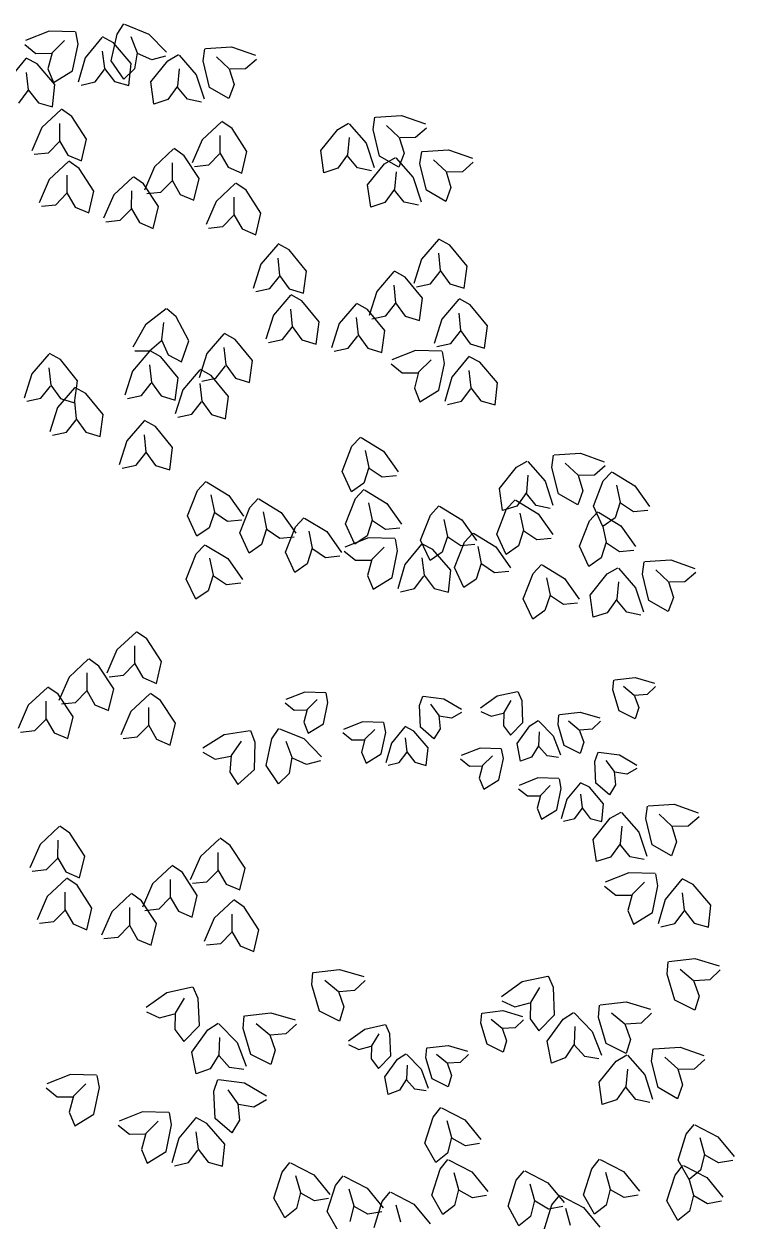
# Model space of a CAD drawing. Header units: metres. Extents: x 93.4 to 104.7, y 71.9 to 86.8.
# Drawn here: x 98.58 to 104.41, y 77.02 to 86.85 of the extents above; entities that cross this region are included whole.
import ezdxf

# ---------------------------------------------------------------- set-up
doc = ezdxf.new("R2010")
doc.units = ezdxf.units.M
doc.header["$LTSCALE"] = 0.5
doc.header["$MEASUREMENT"] = 0
doc.layers.get('0').update_dxf_attribs({"linetype": 'CONTINUOUS'})

msp = doc.modelspace()

# ---------------------------------------------------------------- linework, layer by layer
for p, q in [((99.3403, 86.7648), (99.3974, 86.8493)), ((99.4027, 86.848), (99.6017, 86.7665)), ((98.7818, 86.7912), (98.5877, 86.7144)), ((98.9967, 86.7844), (98.7818, 86.7912)), ((98.9089, 86.7132), (98.8073, 86.612)), ((99.0198, 86.683), (99.0021, 86.7834)), ((99.2156, 86.7386), (99.0792, 86.5723)), ((99.3101, 86.695), (99.2196, 86.7422)), ((99.2925, 86.5467), (99.3403, 86.7648)), ((99.4538, 86.7471), (99.5053, 86.6133)), ((99.6017, 86.7665), (99.7476, 86.6171)), ((98.5815, 86.6806), (98.6733, 86.6065)), ((98.8073, 86.612), (98.7724, 86.4812)), ((98.9744, 86.4644), (99.0198, 86.683)), ((99.2186, 86.6255), (99.2368, 86.4833)), ((99.4557, 86.5258), (99.3101, 86.695)), ((99.5053, 86.6133), (99.4838, 86.4797)), ((100.047, 86.545), (100.0611, 86.6461)), ((100.0665, 86.6472), (100.281, 86.6616)), ((100.281, 86.6616), (100.4777, 86.5917)), ((98.5901, 86.5647), (98.4537, 86.3985)), ((98.6846, 86.5212), (98.5942, 86.5684)), ((98.6733, 86.6065), (98.8011, 86.6082)), ((98.8302, 86.3519), (98.6846, 86.5212)), ((99.0792, 86.5723), (99.0218, 86.3716)), ((99.3957, 86.3952), (99.2925, 86.5467)), ((99.4368, 86.3434), (99.4557, 86.5258)), ((99.6254, 86.5536), (99.5094, 86.6072)), ((99.6169, 86.3726), (99.7565, 86.5469)), ((99.7394, 86.5838), (99.6254, 86.5536)), ((99.7565, 86.5469), (99.8452, 86.5972)), ((99.8494, 86.5937), (99.9915, 86.4324)), ((100.1001, 86.3282), (100.047, 86.545)), ((100.1567, 86.5791), (100.2618, 86.4816)), ((100.4851, 86.5581), (100.396, 86.4808)), ((98.5931, 86.4517), (98.6114, 86.3095)), ((98.7724, 86.4812), (98.8183, 86.3681)), ((98.8183, 86.3681), (98.9744, 86.4644)), ((99.1595, 86.3738), (99.2361, 86.4761)), ((99.2368, 86.4833), (99.3192, 86.376)), ((99.4838, 86.4797), (99.3957, 86.3952)), ((99.8504, 86.4806), (99.8371, 86.3379)), ((99.9915, 86.4324), (100.056, 86.2338)), ((100.2618, 86.4816), (100.3013, 86.3521)), ((100.396, 86.4808), (100.2682, 86.478)), ((98.8113, 86.1695), (98.8302, 86.3519)), ((99.0448, 86.3461), (99.1595, 86.3738)), ((99.3192, 86.376), (99.4368, 86.3434)), ((99.6422, 86.191), (99.6169, 86.3726)), ((99.8371, 86.3379), (99.7586, 86.2276)), ((99.9183, 86.2311), (99.8382, 86.3306)), ((100.2595, 86.2375), (100.1001, 86.3282)), ((100.3013, 86.3521), (100.2595, 86.2375)), ((98.534, 86.1999), (98.6106, 86.3022)), ((98.6114, 86.3095), (98.6937, 86.2021)), ((99.7586, 86.2276), (99.6422, 86.191)), ((100.0339, 86.2075), (99.9183, 86.2311)), ((98.6937, 86.2021), (98.8113, 86.1695)), ((98.8805, 86.1456), (98.7234, 85.9987)), ((98.9685, 86.09), (98.885, 86.1487)), ((98.8686, 86.0331), (98.868, 85.8898)), ((99.0905, 85.903), (98.9685, 86.09)), ((100.1974, 86.0456), (100.0403, 85.8988)), ((100.2854, 85.99), (100.2019, 86.0487)), ((101.1531, 85.9834), (101.2418, 86.0337)), ((101.246, 86.0302), (101.3881, 85.8689)), ((101.4436, 85.9815), (101.4578, 86.0826)), ((101.4631, 86.0837), (101.6776, 86.0981)), ((101.6776, 86.0981), (101.8744, 86.0282)), ((98.7234, 85.9987), (98.64, 85.8073)), ((100.1855, 85.9332), (100.1848, 85.7898)), ((100.4074, 85.803), (100.2854, 85.99)), ((101.0135, 85.8091), (101.1531, 85.9834)), ((101.4967, 85.7647), (101.4436, 85.9815)), ((101.5534, 86.0156), (101.6584, 85.9181)), ((101.8817, 85.9946), (101.7926, 85.9173)), ((98.7768, 85.7913), (98.8662, 85.8826)), ((98.868, 85.8898), (98.9355, 85.7724)), ((99.0478, 85.7247), (99.0905, 85.903)), ((99.893, 85.7668), (99.8095, 85.8255)), ((100.0403, 85.8988), (99.9569, 85.7074)), ((101.247, 85.9171), (101.2338, 85.7744)), ((101.3881, 85.8689), (101.4526, 85.6703)), ((101.6584, 85.9181), (101.698, 85.7886)), ((101.7926, 85.9173), (101.6648, 85.9145)), ((98.6595, 85.7791), (98.7768, 85.7913)), ((98.9355, 85.7724), (99.0478, 85.7247)), ((99.805, 85.8224), (99.6479, 85.6755)), ((100.015, 85.5798), (99.893, 85.7668)), ((100.0937, 85.6914), (100.1831, 85.7827)), ((100.1848, 85.7898), (100.2523, 85.6725)), ((100.3647, 85.6247), (100.4074, 85.803)), ((101.0388, 85.6275), (101.0135, 85.8091)), ((101.2338, 85.7744), (101.1552, 85.6641)), ((101.3149, 85.6676), (101.2348, 85.7671)), ((101.6561, 85.674), (101.4967, 85.7647)), ((101.5384, 85.7016), (101.6271, 85.752)), ((101.6312, 85.7485), (101.7734, 85.5871)), ((101.698, 85.7886), (101.6561, 85.674)), ((101.8289, 85.6998), (101.843, 85.8008)), ((101.8484, 85.802), (102.0629, 85.8163)), ((101.9386, 85.7339), (102.0437, 85.6364)), ((102.0629, 85.8163), (102.2596, 85.7464)), ((98.9403, 85.7187), (98.7832, 85.5719)), ((99.0283, 85.6631), (98.9448, 85.7218)), ((99.1503, 85.4761), (99.0283, 85.6631)), ((99.6479, 85.6755), (99.5645, 85.4841)), ((99.7931, 85.7099), (99.7925, 85.5666)), ((99.9764, 85.6791), (100.0937, 85.6914)), ((100.2523, 85.6725), (100.3647, 85.6247)), ((101.1552, 85.6641), (101.0388, 85.6275)), ((101.4305, 85.644), (101.3149, 85.6676)), ((101.3988, 85.5273), (101.5384, 85.7016)), ((101.6323, 85.6354), (101.619, 85.4926)), ((101.8819, 85.4829), (101.8289, 85.6998)), ((102.0437, 85.6364), (102.0832, 85.5069)), ((102.1778, 85.6356), (102.0501, 85.6327)), ((102.267, 85.7129), (102.1778, 85.6356)), ((98.7832, 85.5719), (98.6998, 85.3805)), ((98.9284, 85.6062), (98.9277, 85.4629)), ((99.4698, 85.5916), (99.3127, 85.4448)), ((99.5577, 85.536), (99.4743, 85.5947)), ((99.6798, 85.3491), (99.5577, 85.536)), ((99.7013, 85.4681), (99.7907, 85.5594)), ((99.7925, 85.5666), (99.86, 85.4492)), ((99.9723, 85.4015), (100.015, 85.5798)), ((100.3119, 85.5393), (100.1548, 85.3925)), ((100.3998, 85.4837), (100.3164, 85.5424)), ((101.7734, 85.5871), (101.8379, 85.3886)), ((98.8366, 85.3644), (98.926, 85.4557)), ((98.9277, 85.4629), (98.9952, 85.3456)), ((99.1075, 85.2978), (99.1503, 85.4761)), ((99.3127, 85.4448), (99.2293, 85.2534)), ((99.4578, 85.4792), (99.4572, 85.3358)), ((99.584, 85.4559), (99.7013, 85.4681)), ((99.86, 85.4492), (99.9723, 85.4015)), ((100.5218, 85.2967), (100.3998, 85.4837)), ((101.4241, 85.3457), (101.3988, 85.5273)), ((101.619, 85.4926), (101.5405, 85.3824)), ((101.7002, 85.3858), (101.62, 85.4854)), ((102.0413, 85.3923), (101.8819, 85.4829)), ((102.0832, 85.5069), (102.0413, 85.3923)), ((98.7193, 85.3522), (98.8366, 85.3644)), ((98.9952, 85.3456), (99.1075, 85.2978)), ((99.4572, 85.3358), (99.5247, 85.2185)), ((99.637, 85.1707), (99.6798, 85.3491)), ((100.1548, 85.3925), (100.0714, 85.2011)), ((100.2999, 85.4269), (100.2993, 85.2835)), ((101.5405, 85.3824), (101.4241, 85.3457)), ((101.8158, 85.3623), (101.7002, 85.3858)), ((99.2488, 85.2251), (99.3661, 85.2374)), ((99.3661, 85.2374), (99.4555, 85.3287)), ((100.2082, 85.1851), (100.2976, 85.2764)), ((100.2993, 85.2835), (100.3668, 85.1662)), ((100.4791, 85.1184), (100.5218, 85.2967)), ((99.5247, 85.2185), (99.637, 85.1707)), ((100.0908, 85.1728), (100.2082, 85.1851)), ((100.3668, 85.1662), (100.4791, 85.1184)), ((100.6608, 85.0394), (100.5202, 84.8768)), ((100.7542, 84.9934), (100.665, 85.043)), ((101.9809, 85.0795), (101.8402, 84.9168)), ((102.0742, 85.0335), (101.9851, 85.083)), ((100.8953, 84.8204), (100.7542, 84.9934)), ((101.9809, 84.9664), (101.9955, 84.8237)), ((102.2154, 84.8605), (102.0742, 85.0335)), ((100.5202, 84.8768), (100.4575, 84.6777)), ((100.6609, 84.9264), (100.6754, 84.7837)), ((101.8402, 84.9168), (101.7776, 84.7177)), ((102.1918, 84.6786), (102.2154, 84.8605)), ((100.5952, 84.6762), (100.6745, 84.7765)), ((100.6754, 84.7837), (100.7549, 84.6742)), ((100.8717, 84.6386), (100.8953, 84.8204)), ((101.6144, 84.8159), (101.4737, 84.6533)), ((101.7077, 84.7699), (101.6185, 84.8195)), ((101.8488, 84.5969), (101.7077, 84.7699)), ((101.9153, 84.7162), (101.9945, 84.8165)), ((101.9955, 84.8237), (102.075, 84.7142)), ((100.4799, 84.6516), (100.5952, 84.6762)), ((100.7549, 84.6742), (100.8717, 84.6386)), ((101.4737, 84.6533), (101.411, 84.4541)), ((101.6144, 84.7028), (101.6289, 84.5602)), ((101.7999, 84.6916), (101.9153, 84.7162)), ((102.075, 84.7142), (102.1918, 84.6786)), ((100.7655, 84.6213), (100.6248, 84.4586)), ((100.8588, 84.5753), (100.7696, 84.6248)), ((101, 84.4023), (100.8588, 84.5753)), ((101.3054, 84.551), (101.1648, 84.3884)), ((101.3987, 84.505), (101.3096, 84.5545)), ((101.5487, 84.4527), (101.628, 84.5529)), ((101.6289, 84.5602), (101.7085, 84.4507)), ((101.8252, 84.4151), (101.8488, 84.5969)), ((102.1483, 84.5881), (102.0076, 84.4255)), ((102.2416, 84.5421), (102.1524, 84.5917)), ((99.7437, 84.5085), (99.5729, 84.3779)), ((99.8257, 84.4445), (99.7484, 84.5111)), ((100.6248, 84.4586), (100.5621, 84.2595)), ((100.7655, 84.5082), (100.78, 84.3656)), ((101.5399, 84.332), (101.3987, 84.505)), ((101.4334, 84.4281), (101.5487, 84.4527)), ((101.7085, 84.4507), (101.8252, 84.4151)), ((102.1483, 84.475), (102.1629, 84.3324)), ((102.3828, 84.3691), (102.2416, 84.5421)), ((99.5729, 84.3779), (99.471, 84.1956)), ((99.7207, 84.3978), (99.7059, 84.2552)), ((99.9287, 84.2464), (99.8257, 84.4445)), ((100.6999, 84.258), (100.7791, 84.3583)), ((100.78, 84.3656), (100.8596, 84.2561)), ((100.9763, 84.2204), (101, 84.4023)), ((101.1648, 84.3884), (101.1021, 84.1892)), ((101.3054, 84.4379), (101.32, 84.2953)), ((102.0076, 84.4255), (101.945, 84.2263)), ((102.3591, 84.1873), (102.3828, 84.3691)), ((99.7059, 84.2552), (99.7615, 84.1318)), ((100.2187, 84.3047), (100.078, 84.1421)), ((100.312, 84.2587), (100.2228, 84.3083)), ((100.4531, 84.0857), (100.312, 84.2587)), ((100.5845, 84.2334), (100.6999, 84.258)), ((100.8596, 84.2561), (100.9763, 84.2204)), ((101.2398, 84.1878), (101.319, 84.288)), ((101.32, 84.2953), (101.3995, 84.1858)), ((101.5163, 84.1502), (101.5399, 84.332)), ((102.0827, 84.2249), (102.1619, 84.3251)), ((102.1629, 84.3324), (102.2424, 84.2229)), ((99.6077, 84.1617), (99.467, 83.9991)), ((99.4876, 84.1655), (99.6056, 84.1662)), ((99.6056, 84.1662), (99.7035, 84.2482)), ((99.701, 84.1157), (99.6118, 84.1653)), ((99.8686, 84.0732), (99.9287, 84.2464)), ((100.2187, 84.1916), (100.2332, 84.049)), ((101.1244, 84.1631), (101.2398, 84.1878)), ((101.3995, 84.1858), (101.5163, 84.1502)), ((101.7924, 84.1683), (101.5982, 84.0914)), ((102.0073, 84.1615), (101.7924, 84.1683)), ((101.9673, 84.2003), (102.0827, 84.2249)), ((102.0304, 84.06), (102.0127, 84.1605)), ((102.2424, 84.2229), (102.3591, 84.1873)), ((98.7811, 84.1385), (98.6404, 83.9759)), ((98.8744, 84.0925), (98.7852, 84.1421)), ((99.0155, 83.9195), (98.8744, 84.0925)), ((99.8421, 83.9427), (99.701, 84.1157)), ((99.7615, 84.1318), (99.8686, 84.0732)), ((100.078, 84.1421), (100.0153, 83.9429)), ((100.4295, 83.9039), (100.4531, 84.0857)), ((101.5921, 84.0577), (101.6839, 83.9836)), ((101.9195, 84.0902), (101.8179, 83.9891)), ((101.985, 83.8414), (102.0304, 84.06)), ((102.2262, 84.1157), (102.0898, 83.9494)), ((102.3206, 84.0721), (102.2302, 84.1193)), ((102.4663, 83.9029), (102.3206, 84.0721)), ((98.6404, 83.9759), (98.5777, 83.7767)), ((98.7811, 84.0254), (98.7956, 83.8828)), ((99.467, 83.9991), (99.4043, 83.7999)), ((99.6077, 84.0486), (99.6222, 83.906)), ((100.0212, 84.0085), (99.8806, 83.8458)), ((100.1146, 83.9625), (100.0254, 84.012)), ((100.2557, 83.7895), (100.1146, 83.9625)), ((100.153, 83.9415), (100.2323, 84.0417)), ((100.2332, 84.049), (100.3128, 83.9395)), ((101.6839, 83.9836), (101.8116, 83.9852)), ((101.8179, 83.9891), (101.783, 83.8583)), ((102.2291, 84.0026), (102.2474, 83.8604)), ((98.7154, 83.7753), (98.7947, 83.8755)), ((98.7956, 83.8828), (98.8752, 83.7733)), ((98.9907, 83.8612), (98.85, 83.6985)), ((98.9919, 83.7377), (99.0155, 83.9195)), ((99.084, 83.8152), (98.9948, 83.8647)), ((99.542, 83.7985), (99.6213, 83.8987)), ((99.6222, 83.906), (99.7018, 83.7965)), ((99.8185, 83.7609), (99.8421, 83.9427)), ((100.0212, 83.8954), (100.0358, 83.7528)), ((100.0377, 83.9169), (100.153, 83.9415)), ((100.3128, 83.9395), (100.4295, 83.9039)), ((101.783, 83.8583), (101.8289, 83.7452)), ((102.0898, 83.9494), (102.0323, 83.7487)), ((102.2474, 83.8604), (102.3297, 83.753)), ((102.4474, 83.7205), (102.4663, 83.9029)), ((98.6001, 83.7507), (98.7154, 83.7753)), ((98.8752, 83.7733), (98.9919, 83.7377)), ((99.2252, 83.6422), (99.084, 83.8152)), ((99.4267, 83.7739), (99.542, 83.7985)), ((99.7018, 83.7965), (99.8185, 83.7609)), ((99.8806, 83.8458), (99.8179, 83.6467)), ((100.2321, 83.6076), (100.2557, 83.7895)), ((101.8289, 83.7452), (101.985, 83.8414)), ((102.17, 83.7508), (102.2466, 83.8531)), ((98.85, 83.6985), (98.7873, 83.4994)), ((98.9907, 83.7481), (99.0052, 83.6055)), ((99.9556, 83.6452), (100.0349, 83.7455)), ((100.0358, 83.7528), (100.1153, 83.6432)), ((102.0553, 83.7232), (102.17, 83.7508)), ((102.3297, 83.753), (102.4474, 83.7205)), ((98.925, 83.4979), (99.0043, 83.5982)), ((99.0052, 83.6055), (99.0848, 83.496)), ((99.2015, 83.4603), (99.2252, 83.6422)), ((99.5623, 83.5895), (99.4216, 83.4268)), ((99.6556, 83.5435), (99.5664, 83.593)), ((99.8402, 83.6206), (99.9556, 83.6452)), ((100.1153, 83.6432), (100.2321, 83.6076)), ((98.8097, 83.4733), (98.925, 83.4979)), ((99.0848, 83.496), (99.2015, 83.4603)), ((99.5623, 83.4764), (99.5768, 83.3338)), ((99.7967, 83.3705), (99.6556, 83.5435)), ((99.4216, 83.4268), (99.3589, 83.2277)), ((99.7731, 83.1887), (99.7967, 83.3705)), ((101.1884, 83.1736), (101.2701, 83.3814)), ((101.2701, 83.3814), (101.34, 83.4557)), ((101.345, 83.4536), (101.5285, 83.3416)), ((99.4966, 83.2262), (99.5759, 83.3265)), ((99.5768, 83.3338), (99.6564, 83.2243)), ((101.3795, 83.3459), (101.4091, 83.2056)), ((101.5285, 83.3416), (101.649, 83.1711)), ((102.9125, 83.2074), (102.9266, 83.3084)), ((102.9319, 83.3096), (103.1465, 83.3239)), ((103.1465, 83.3239), (103.3432, 83.254)), ((99.3813, 83.2016), (99.4966, 83.2262)), ((99.6564, 83.2243), (99.7731, 83.1887)), ((101.2664, 83.0076), (101.1884, 83.1736)), ((101.4091, 83.2056), (101.3667, 83.0771)), ((101.5182, 83.1277), (101.4122, 83.199)), ((102.4824, 83.0349), (102.6219, 83.2092)), ((102.6219, 83.2092), (102.7107, 83.2596)), ((102.7148, 83.2561), (102.857, 83.0947)), ((102.9655, 82.9905), (102.9125, 83.2074)), ((103.0222, 83.2415), (103.1273, 83.144)), ((103.3506, 83.2205), (103.2614, 83.1432)), ((103.3351, 83.0965), (103.4049, 83.1709)), ((103.41, 83.1688), (103.5935, 83.0568)), ((100.0007, 83.0169), (100.0705, 83.0913)), ((100.0756, 83.0892), (100.2591, 82.9772)), ((101.3667, 83.0771), (101.2664, 83.0076)), ((101.6356, 83.1394), (101.5182, 83.1277)), ((102.7159, 83.143), (102.7026, 83.0002)), ((102.857, 83.0947), (102.9215, 82.8962)), ((103.1273, 83.144), (103.1668, 83.0145)), ((103.2614, 83.1432), (103.1337, 83.1403)), ((103.2534, 82.8887), (103.3351, 83.0965)), ((99.919, 82.8091), (100.0007, 83.0169)), ((100.1101, 82.9815), (100.1397, 82.8412)), ((100.2591, 82.9772), (100.3796, 82.8067)), ((101.298, 82.9512), (101.3678, 83.0256)), ((101.3728, 83.0235), (101.5564, 82.9115)), ((102.5077, 82.8533), (102.4824, 83.0349)), ((102.7026, 83.0002), (102.6241, 82.89)), ((102.7838, 82.8934), (102.7036, 82.993)), ((103.1249, 82.8999), (102.9655, 82.9905)), ((103.1668, 83.0145), (103.1249, 82.8999)), ((103.4444, 83.0611), (103.4741, 82.9208)), ((103.5935, 83.0568), (103.7139, 82.8863)), ((100.3485, 82.6699), (100.4302, 82.8777)), ((100.4302, 82.8777), (100.5, 82.9521)), ((100.505, 82.95), (100.6886, 82.838)), ((101.2163, 82.7434), (101.298, 82.9512)), ((101.4073, 82.9158), (101.4369, 82.7755)), ((101.5564, 82.9115), (101.6768, 82.7409)), ((101.9153, 82.8165), (101.9851, 82.8908)), ((101.9901, 82.8887), (102.1737, 82.7767)), ((102.6241, 82.89), (102.5077, 82.8533)), ((102.5408, 82.8666), (102.6106, 82.9409)), ((102.6156, 82.9388), (102.7992, 82.8268)), ((102.8994, 82.8699), (102.7838, 82.8934)), ((103.3314, 82.7228), (103.2534, 82.8887)), ((103.4741, 82.9208), (103.4317, 82.7923)), ((103.5832, 82.8429), (103.4772, 82.9142)), ((99.997, 82.6432), (99.919, 82.8091)), ((100.1397, 82.8412), (100.0973, 82.7127)), ((100.2488, 82.7633), (100.1428, 82.8346)), ((100.3662, 82.775), (100.2488, 82.7633)), ((100.5395, 82.8423), (100.5691, 82.702)), ((100.6886, 82.838), (100.809, 82.6674)), ((100.8052, 82.7196), (100.875, 82.794)), ((100.88, 82.7919), (101.0636, 82.6799)), ((101.4369, 82.7755), (101.3946, 82.6469)), ((101.8336, 82.6087), (101.9153, 82.8165)), ((102.0246, 82.781), (102.0543, 82.6408)), ((102.1737, 82.7767), (102.2941, 82.6062)), ((102.4591, 82.6588), (102.5408, 82.8666)), ((102.6501, 82.8311), (102.6798, 82.6909)), ((102.7992, 82.8268), (102.9196, 82.6563)), ((103.2201, 82.7685), (103.2899, 82.8429)), ((103.2949, 82.8407), (103.4785, 82.7287)), ((103.4317, 82.7923), (103.3314, 82.7228)), ((103.7006, 82.8546), (103.5832, 82.8429)), ((100.0973, 82.7127), (99.997, 82.6432)), ((100.5691, 82.702), (100.5268, 82.5735)), ((100.6783, 82.6241), (100.5723, 82.6954)), ((100.7235, 82.5118), (100.8052, 82.7196)), ((100.9145, 82.6842), (100.9441, 82.5439)), ((101.0636, 82.6799), (101.184, 82.5093)), ((101.2943, 82.5774), (101.2163, 82.7434)), ((101.5461, 82.6975), (101.4401, 82.7689)), ((101.6635, 82.7093), (101.5461, 82.6975)), ((102.6798, 82.6909), (102.6374, 82.5623)), ((102.7889, 82.6129), (102.6829, 82.6842)), ((103.1384, 82.5607), (103.2201, 82.7685)), ((103.3294, 82.733), (103.359, 82.5928)), ((103.4785, 82.7287), (103.5989, 82.5582)), ((100.4265, 82.504), (100.3485, 82.6699)), ((100.7957, 82.6358), (100.6783, 82.6241)), ((101.4071, 82.6295), (101.2129, 82.5527)), ((101.3946, 82.6469), (101.2943, 82.5774)), ((101.622, 82.6227), (101.4071, 82.6295)), ((101.6451, 82.5213), (101.6274, 82.6217)), ((101.9116, 82.4427), (101.8336, 82.6087)), ((101.9354, 82.5333), (101.8449, 82.5805)), ((102.0543, 82.6408), (102.0119, 82.5122)), ((102.1634, 82.5628), (102.0574, 82.6341)), ((102.112, 82.3867), (102.1936, 82.5945)), ((102.1936, 82.5945), (102.2635, 82.6689)), ((102.2685, 82.6668), (102.4521, 82.5548)), ((102.5371, 82.4928), (102.4591, 82.6588)), ((102.9063, 82.6246), (102.7889, 82.6129)), ((103.359, 82.5928), (103.3166, 82.4642)), ((103.4682, 82.5148), (103.3621, 82.5861)), ((99.9094, 82.2902), (99.9911, 82.498)), ((99.9911, 82.498), (100.061, 82.5724)), ((100.066, 82.5702), (100.2495, 82.4582)), ((100.5268, 82.5735), (100.4265, 82.504)), ((100.8015, 82.3459), (100.7235, 82.5118)), ((100.9441, 82.5439), (100.9018, 82.4154)), ((101.0533, 82.466), (100.9473, 82.5373)), ((101.2068, 82.5189), (101.2986, 82.4448)), ((101.5342, 82.5515), (101.4326, 82.4503)), ((101.5997, 82.3026), (101.6451, 82.5213)), ((101.8409, 82.5769), (101.7045, 82.4106)), ((102.0119, 82.5122), (101.9116, 82.4427)), ((102.081, 82.3641), (101.9354, 82.5333)), ((102.2808, 82.5745), (102.1634, 82.5628)), ((102.303, 82.5591), (102.3326, 82.4188)), ((102.4521, 82.5548), (102.5725, 82.3842)), ((102.6374, 82.5623), (102.5371, 82.4928)), ((103.2163, 82.3947), (103.1384, 82.5607)), ((103.5855, 82.5265), (103.4682, 82.5148)), ((100.1005, 82.4625), (100.1301, 82.3223)), ((100.2495, 82.4582), (100.37, 82.2877)), ((100.9018, 82.4154), (100.8015, 82.3459)), ((101.1707, 82.4777), (101.0533, 82.466)), ((101.2986, 82.4448), (101.4264, 82.4464)), ((101.4326, 82.4503), (101.3977, 82.3195)), ((101.7045, 82.4106), (101.647, 82.2099)), ((101.8438, 82.4638), (101.8621, 82.3216)), ((102.1899, 82.2207), (102.112, 82.3867)), ((102.3326, 82.4188), (102.2902, 82.2903)), ((102.4418, 82.3408), (102.3357, 82.4122)), ((102.7585, 82.3354), (102.8284, 82.4098)), ((102.8334, 82.4077), (103.017, 82.2957)), ((103.3166, 82.4642), (103.2163, 82.3947)), ((103.3657, 82.3333), (103.4544, 82.3836)), ((103.6562, 82.3314), (103.6703, 82.4325)), ((103.6757, 82.4336), (103.8902, 82.448)), ((103.8902, 82.448), (104.0869, 82.378)), ((99.9874, 82.1242), (99.9094, 82.2902)), ((100.1301, 82.3223), (100.0877, 82.1937)), ((100.2392, 82.2443), (100.1332, 82.3156)), ((101.3977, 82.3195), (101.4436, 82.2064)), ((101.4436, 82.2064), (101.5997, 82.3026)), ((101.7848, 82.2121), (101.8613, 82.3143)), ((101.8621, 82.3216), (101.9445, 82.2142)), ((102.0621, 82.1817), (102.081, 82.3641)), ((102.2902, 82.2903), (102.1899, 82.2207)), ((102.5591, 82.3526), (102.4418, 82.3408)), ((102.6768, 82.1276), (102.7585, 82.3354)), ((102.8679, 82.3), (102.8975, 82.1597)), ((103.017, 82.2957), (103.1374, 82.1251)), ((103.2261, 82.159), (103.3657, 82.3333)), ((103.4585, 82.3801), (103.6007, 82.2188)), ((103.7092, 82.1146), (103.6562, 82.3314)), ((103.7659, 82.3655), (103.871, 82.268)), ((104.0943, 82.3445), (104.0051, 82.2672)), ((100.0877, 82.1937), (99.9874, 82.1242)), ((100.3566, 82.256), (100.2392, 82.2443)), ((101.6701, 82.1844), (101.7848, 82.2121)), ((101.9445, 82.2142), (102.0621, 82.1817)), ((103.4596, 82.267), (103.4463, 82.1243)), ((103.6007, 82.2188), (103.6652, 82.0202)), ((103.871, 82.268), (103.9105, 82.1385)), ((104.0051, 82.2672), (103.8774, 82.2644)), ((102.7548, 81.9617), (102.6768, 82.1276)), ((102.8975, 82.1597), (102.8551, 82.0312)), ((103.0066, 82.0818), (102.9006, 82.1531)), ((103.124, 82.0935), (103.0066, 82.0818)), ((103.2514, 81.9774), (103.2261, 82.159)), ((103.4463, 82.1243), (103.3678, 82.014)), ((103.5275, 82.0175), (103.4473, 82.117)), ((103.8686, 82.0239), (103.7092, 82.1146)), ((103.9105, 82.1385), (103.8686, 82.0239)), ((102.8551, 82.0312), (102.7548, 81.9617)), ((103.3678, 82.014), (103.2514, 81.9774)), ((103.6431, 81.9939), (103.5275, 82.0175)), ((99.4962, 81.8551), (99.3391, 81.7083)), ((99.5841, 81.7995), (99.5007, 81.8582)), ((99.7062, 81.6125), (99.5841, 81.7995)), ((99.3391, 81.7083), (99.2557, 81.5169)), ((99.4842, 81.7427), (99.4836, 81.5993)), ((99.1038, 81.6319), (98.9467, 81.485)), ((99.1917, 81.5762), (99.1083, 81.635)), ((99.4836, 81.5993), (99.5511, 81.482)), ((99.6634, 81.4342), (99.7062, 81.6125)), ((99.0918, 81.5194), (99.0912, 81.376)), ((99.3138, 81.3893), (99.1917, 81.5762)), ((99.2752, 81.4886), (99.3925, 81.5009)), ((99.3925, 81.5009), (99.4819, 81.5922)), ((98.7685, 81.4011), (98.6114, 81.2543)), ((98.8565, 81.3455), (98.773, 81.4042)), ((98.9467, 81.485), (98.8633, 81.2936)), ((99.5511, 81.482), (99.6634, 81.4342)), ((103.4142, 81.3799), (103.4214, 81.4612)), ((103.4256, 81.4623), (103.5964, 81.4826)), ((103.5005, 81.4116), (103.5885, 81.338)), ((103.5964, 81.4826), (103.7565, 81.4348)), ((103.7637, 81.4083), (103.6957, 81.3429)), ((98.9785, 81.1585), (98.8565, 81.3455)), ((99.0001, 81.2776), (99.0895, 81.3689)), ((99.0912, 81.376), (99.1587, 81.2587)), ((99.271, 81.211), (99.3138, 81.3893)), ((99.6106, 81.3488), (99.4535, 81.202)), ((99.6985, 81.2932), (99.6151, 81.3519)), ((100.8823, 81.363), (100.727, 81.3016)), ((101.0542, 81.3576), (100.8823, 81.363)), ((100.984, 81.3006), (100.9027, 81.2197)), ((101.0727, 81.2764), (101.0585, 81.3568)), ((101.8243, 81.2528), (101.851, 81.3299)), ((101.8554, 81.33), (102.026, 81.308)), ((102.026, 81.308), (102.1696, 81.2227)), ((102.4617, 81.3288), (102.3261, 81.2313)), ((102.6298, 81.3654), (102.4617, 81.3288)), ((102.6675, 81.2912), (102.6342, 81.3657)), ((103.4655, 81.2088), (103.4142, 81.3799)), ((103.5885, 81.338), (103.6254, 81.2362)), ((103.6957, 81.3429), (103.5937, 81.3354)), ((98.6114, 81.2543), (98.528, 81.0629)), ((98.7566, 81.2887), (98.756, 81.1453)), ((98.8828, 81.2653), (99.0001, 81.2776)), ((99.1587, 81.2587), (99.271, 81.211)), ((99.5987, 81.2364), (99.598, 81.093)), ((99.8206, 81.1062), (99.6985, 81.2932)), ((100.722, 81.2745), (100.7955, 81.2153)), ((100.7955, 81.2153), (100.8977, 81.2166)), ((100.9027, 81.2197), (100.8748, 81.115)), ((101.0364, 81.1015), (101.0727, 81.2764)), ((101.8324, 81.0743), (101.8243, 81.2528)), ((101.9157, 81.2625), (101.9831, 81.1697)), ((102.3279, 81.2039), (102.4135, 81.1643)), ((102.5756, 81.293), (102.5165, 81.1947)), ((102.6749, 81.1127), (102.6675, 81.2912)), ((103.5966, 81.1429), (103.4655, 81.2088)), ((103.6254, 81.2362), (103.5966, 81.1429)), ((98.6648, 81.0469), (98.7542, 81.1382)), ((98.756, 81.1453), (98.8235, 81.028)), ((98.9358, 80.9802), (98.9785, 81.1585)), ((99.4535, 81.202), (99.3701, 81.0106)), ((99.7778, 80.9279), (99.8206, 81.1062)), ((100.8748, 81.115), (100.9115, 81.0246)), ((101.3566, 81.1181), (101.2013, 81.0566)), ((101.5286, 81.1127), (101.3566, 81.1181)), ((101.547, 81.0315), (101.5328, 81.1119)), ((101.9831, 81.1697), (101.9941, 81.062)), ((102.0883, 81.1484), (101.9875, 81.1659)), ((102.1702, 81.1952), (102.0883, 81.1484)), ((102.4135, 81.1643), (102.5124, 81.1905)), ((102.5165, 81.1947), (102.5148, 81.0864)), ((102.5725, 81.0076), (102.6749, 81.1127)), ((102.7307, 81.0843), (102.7995, 81.1282)), ((102.803, 81.1256), (102.9232, 81.0025)), ((102.9629, 81.0948), (102.97, 81.1761)), ((102.9742, 81.1772), (103.1451, 81.1975)), ((103.0492, 81.1265), (103.1371, 81.0529)), ((103.1451, 81.1975), (103.3051, 81.1498)), ((103.3124, 81.1233), (103.2443, 81.0579)), ((98.5475, 81.0346), (98.6648, 81.0469)), ((98.8235, 81.028), (98.9358, 80.9802)), ((99.5069, 80.9946), (99.5963, 81.0859)), ((99.598, 81.093), (99.6655, 80.9757)), ((100.2209, 81.0126), (100.0437, 80.9022)), ((100.4336, 81.0445), (100.2209, 81.0126)), ((100.4745, 80.9488), (100.439, 81.0445)), ((100.6121, 80.9785), (100.6693, 81.063)), ((100.6746, 81.0617), (100.8735, 80.9801)), ((100.9115, 81.0246), (101.0364, 81.1015)), ((101.1964, 81.0296), (101.2698, 80.9704)), ((101.4583, 81.0557), (101.377, 80.9747)), ((101.5107, 80.8566), (101.547, 81.0315)), ((101.7036, 81.076), (101.5945, 80.943)), ((101.7792, 81.0412), (101.7069, 81.0789)), ((101.8957, 80.9058), (101.7792, 81.0412)), ((101.9435, 80.9785), (101.8324, 81.0743)), ((101.9941, 81.062), (101.9435, 80.9785)), ((102.5148, 81.0864), (102.5725, 81.0076)), ((102.6264, 80.9393), (102.7307, 81.0843)), ((102.8085, 81.0352), (102.8037, 80.9207)), ((103.0142, 80.9237), (102.9629, 81.0948)), ((103.1371, 81.0529), (103.174, 80.9511)), ((103.2443, 81.0579), (103.1424, 81.0503)), ((99.3896, 80.9823), (99.5069, 80.9946)), ((99.6655, 80.9757), (99.7778, 80.9279)), ((100.36, 80.9586), (100.2782, 80.8409)), ((100.469, 80.7256), (100.4745, 80.9488)), ((100.5643, 80.7604), (100.6121, 80.9785)), ((100.7257, 80.9608), (100.7771, 80.827)), ((100.8735, 80.9801), (101.0194, 80.8308)), ((101.2698, 80.9704), (101.372, 80.9717)), ((101.377, 80.9747), (101.3491, 80.8701)), ((101.5945, 80.943), (101.5486, 80.7824)), ((101.706, 80.9856), (101.7206, 80.8718)), ((102.654, 80.7953), (102.6264, 80.9393)), ((102.8037, 80.9207), (102.7455, 80.8294)), ((102.873, 80.8387), (102.8049, 80.9149)), ((102.9232, 81.0025), (102.9829, 80.8465)), ((103.1453, 80.8578), (103.0142, 80.9237)), ((103.174, 80.9511), (103.1453, 80.8578)), ((100.0437, 80.8679), (100.1473, 80.8115)), ((100.1473, 80.8115), (100.2727, 80.836)), ((100.2782, 80.8409), (100.2673, 80.706)), ((100.7771, 80.827), (100.7556, 80.6934)), ((100.8972, 80.7673), (100.7812, 80.8209)), ((101.3491, 80.8701), (101.3858, 80.7797)), ((101.3858, 80.7797), (101.5107, 80.8566)), ((101.6587, 80.7842), (101.72, 80.866)), ((101.7206, 80.8718), (101.7865, 80.7859)), ((101.8806, 80.7599), (101.8957, 80.9058)), ((102.1631, 80.814), (102.2366, 80.7548)), ((102.3234, 80.9025), (102.1681, 80.8411)), ((102.4953, 80.8971), (102.3234, 80.9025)), ((102.4251, 80.8401), (102.3438, 80.7592)), ((102.4775, 80.641), (102.5138, 80.8159)), ((102.5138, 80.8159), (102.4996, 80.8963)), ((102.7455, 80.8294), (102.654, 80.7953)), ((102.9663, 80.8246), (102.873, 80.8387)), ((103.2654, 80.7922), (103.2921, 80.8694)), ((103.2965, 80.8694), (103.4671, 80.8475)), ((103.4671, 80.8475), (103.6107, 80.7622)), ((100.3327, 80.603), (100.469, 80.7256)), ((100.6676, 80.6088), (100.5643, 80.7604)), ((101.0113, 80.7974), (100.8972, 80.7673)), ((101.567, 80.7621), (101.6587, 80.7842)), ((101.7865, 80.7859), (101.8806, 80.7599)), ((102.2366, 80.7548), (102.3388, 80.7561)), ((102.3438, 80.7592), (102.3159, 80.6545)), ((103.2735, 80.6138), (103.2654, 80.7922)), ((103.3568, 80.802), (103.4242, 80.7092)), ((103.6113, 80.7347), (103.5294, 80.6879)), ((100.2673, 80.706), (100.3327, 80.603)), ((100.7556, 80.6934), (100.6676, 80.6088)), ((102.3159, 80.6545), (102.3526, 80.5641)), ((102.3526, 80.5641), (102.4775, 80.641)), ((102.7977, 80.6576), (102.6424, 80.5961)), ((102.9697, 80.6522), (102.7977, 80.6576)), ((102.9881, 80.571), (102.9739, 80.6514)), ((103.1447, 80.6155), (103.0356, 80.4825)), ((103.2203, 80.5807), (103.148, 80.6184)), ((103.3846, 80.518), (103.2735, 80.6138)), ((103.4242, 80.7092), (103.4352, 80.6015)), ((103.5294, 80.6879), (103.4286, 80.7054)), ((102.6375, 80.5691), (102.7109, 80.5099)), ((102.8181, 80.5142), (102.7902, 80.4096)), ((102.8994, 80.5952), (102.8181, 80.5142)), ((102.9518, 80.3961), (102.9881, 80.571)), ((103.1471, 80.5251), (103.1617, 80.4113)), ((103.3368, 80.4453), (103.2203, 80.5807)), ((103.4352, 80.6015), (103.3846, 80.518)), ((102.7109, 80.5099), (102.8131, 80.5112)), ((103.0356, 80.4825), (102.9897, 80.3219)), ((103.3217, 80.2994), (103.3368, 80.4453)), ((103.683, 80.3249), (103.6972, 80.4259)), ((103.7025, 80.4271), (103.9171, 80.4414)), ((103.9171, 80.4414), (104.1138, 80.3715)), ((102.7902, 80.4096), (102.8269, 80.3192)), ((102.8269, 80.3192), (102.9518, 80.3961)), ((103.0081, 80.3016), (103.0998, 80.3237)), ((103.0998, 80.3237), (103.1611, 80.4055)), ((103.1617, 80.4113), (103.2276, 80.3254)), ((103.2276, 80.3254), (103.3217, 80.2994)), ((103.2529, 80.1524), (103.3925, 80.3267)), ((103.3925, 80.3267), (103.4812, 80.3771)), ((103.4854, 80.3736), (103.6275, 80.2122)), ((103.7361, 80.108), (103.683, 80.3249)), ((103.7928, 80.359), (103.8978, 80.2614)), ((104.1211, 80.338), (104.032, 80.2607)), ((98.8647, 80.2586), (98.7076, 80.1118)), ((98.9526, 80.203), (98.8692, 80.2617)), ((103.4864, 80.2605), (103.4732, 80.1177)), ((103.8978, 80.2614), (103.9374, 80.132)), ((104.032, 80.2607), (103.9042, 80.2578)), ((98.8528, 80.1462), (98.8521, 80.0028)), ((99.0747, 80.0161), (98.9526, 80.203)), ((100.1816, 80.1587), (100.0245, 80.0119)), ((100.2695, 80.1031), (100.1861, 80.1618)), ((103.2782, 79.9708), (103.2529, 80.1524)), ((103.6275, 80.2122), (103.692, 80.0137)), ((103.9374, 80.132), (103.8955, 80.0174)), ((98.7076, 80.1118), (98.6242, 79.9204)), ((100.1696, 80.0462), (100.169, 79.9029)), ((100.3916, 79.9161), (100.2695, 80.1031)), ((103.4732, 80.1177), (103.3946, 80.0075)), ((103.5543, 80.0109), (103.4742, 80.1105)), ((103.8955, 80.0174), (103.7361, 80.108)), ((98.761, 79.9044), (98.8504, 79.9957)), ((98.8521, 80.0028), (98.9196, 79.8855)), ((99.0319, 79.8377), (99.0747, 80.0161)), ((99.7892, 79.9354), (99.6321, 79.7886)), ((99.8771, 79.8798), (99.7937, 79.9385)), ((100.0245, 80.0119), (99.9411, 79.8205)), ((103.3946, 80.0075), (103.2782, 79.9708)), ((103.6699, 79.9874), (103.5543, 80.0109)), ((98.6437, 79.8921), (98.761, 79.9044)), ((98.9245, 79.8318), (98.7674, 79.6849)), ((98.9196, 79.8855), (99.0319, 79.8377)), ((99.0124, 79.7761), (98.929, 79.8348)), ((99.9992, 79.6929), (99.8771, 79.8798)), ((100.0779, 79.8044), (100.1673, 79.8958)), ((100.169, 79.9029), (100.2365, 79.7856)), ((100.3488, 79.7378), (100.3916, 79.9161)), ((103.5452, 79.879), (103.351, 79.8022)), ((103.7601, 79.8723), (103.5452, 79.879)), ((103.7832, 79.7708), (103.7655, 79.8713)), ((103.979, 79.8264), (103.8426, 79.6602)), ((104.0734, 79.7829), (103.983, 79.8301)), ((99.1345, 79.5892), (99.0124, 79.7761)), ((99.6321, 79.7886), (99.5487, 79.5972)), ((99.7773, 79.823), (99.7766, 79.6796)), ((99.9606, 79.7922), (100.0779, 79.8044)), ((100.2365, 79.7856), (100.3488, 79.7378)), ((103.3449, 79.7684), (103.4367, 79.6944)), ((103.6723, 79.801), (103.5707, 79.6998)), ((103.7378, 79.5522), (103.7832, 79.7708)), ((104.2191, 79.6136), (104.0734, 79.7829)), ((98.7674, 79.6849), (98.684, 79.4935)), ((98.9125, 79.7193), (98.9119, 79.5759)), ((99.454, 79.7047), (99.2969, 79.5579)), ((99.5419, 79.6491), (99.4585, 79.7078)), ((99.664, 79.4621), (99.5419, 79.6491)), ((99.6855, 79.5812), (99.7749, 79.6725)), ((99.7766, 79.6796), (99.8441, 79.5623)), ((99.9564, 79.5145), (99.9992, 79.6929)), ((100.296, 79.6524), (100.1389, 79.5056)), ((100.384, 79.5968), (100.3005, 79.6555)), ((103.4367, 79.6944), (103.5644, 79.696)), ((103.5707, 79.6998), (103.5358, 79.5691)), ((103.8426, 79.6602), (103.7851, 79.4595)), ((103.9819, 79.7134), (104.0002, 79.5712)), ((98.8208, 79.4775), (98.9102, 79.5688)), ((98.9119, 79.5759), (98.9794, 79.4586)), ((99.0917, 79.4109), (99.1345, 79.5892)), ((99.2969, 79.5579), (99.2135, 79.3665)), ((99.442, 79.5923), (99.4414, 79.4489)), ((99.5682, 79.5689), (99.6855, 79.5812)), ((99.8441, 79.5623), (99.9564, 79.5145)), ((100.2841, 79.54), (100.2834, 79.3966)), ((100.506, 79.4098), (100.384, 79.5968)), ((103.5358, 79.5691), (103.5817, 79.456)), ((103.5817, 79.456), (103.7378, 79.5522)), ((103.9228, 79.4616), (103.9994, 79.5639)), ((104.0002, 79.5712), (104.0825, 79.4638)), ((104.2002, 79.4312), (104.2191, 79.6136)), ((98.7035, 79.4652), (98.8208, 79.4775)), ((98.9794, 79.4586), (99.0917, 79.4109)), ((99.3503, 79.3505), (99.4397, 79.4418)), ((99.4414, 79.4489), (99.5089, 79.3316)), ((99.6212, 79.2838), (99.664, 79.4621)), ((100.1389, 79.5056), (100.0555, 79.3142)), ((103.8081, 79.434), (103.9228, 79.4616)), ((104.0825, 79.4638), (104.2002, 79.4312)), ((99.2329, 79.3382), (99.3503, 79.3505)), ((100.1923, 79.2982), (100.2817, 79.3895)), ((100.2834, 79.3966), (100.351, 79.2793)), ((100.4633, 79.2315), (100.506, 79.4098)), ((99.5089, 79.3316), (99.6212, 79.2838)), ((100.075, 79.2859), (100.1923, 79.2982)), ((100.351, 79.2793), (100.4633, 79.2315)), ((103.8584, 79.0462), (103.8674, 79.1478)), ((103.8726, 79.1492), (104.0862, 79.1746)), ((104.0862, 79.1746), (104.2862, 79.1149)), ((100.9405, 78.9573), (100.9494, 79.0589)), ((100.9547, 79.0604), (101.1682, 79.0857)), ((101.1682, 79.0857), (101.3683, 79.026)), ((103.9226, 78.8323), (103.8584, 79.0462)), ((103.9663, 79.0858), (104.0763, 78.9938)), ((104.2953, 79.0817), (104.2103, 79)), ((101.0046, 78.7434), (100.9405, 78.9573)), ((101.0483, 78.997), (101.1583, 78.905)), ((101.3773, 78.9929), (101.2923, 78.9111)), ((102.6678, 78.9823), (102.4983, 78.8605)), ((102.8779, 79.028), (102.6678, 78.9823)), ((102.925, 78.9353), (102.8834, 79.0284)), ((104.0763, 78.9938), (104.1224, 78.8666)), ((104.2103, 79), (104.0828, 78.9906)), ((99.7499, 78.8934), (99.5803, 78.7716)), ((99.96, 78.9392), (99.7499, 78.8934)), ((99.8922, 78.8487), (99.8183, 78.7258)), ((100.0071, 78.8464), (99.9654, 78.9395)), ((100.0163, 78.6233), (100.0071, 78.8464)), ((101.1583, 78.905), (101.2044, 78.7777)), ((101.2923, 78.9111), (101.1649, 78.9017)), ((102.8101, 78.9375), (102.7362, 78.8147)), ((102.9343, 78.7122), (102.925, 78.9353)), ((104.1224, 78.8666), (104.0864, 78.75)), ((101.2044, 78.7777), (101.1685, 78.6611)), ((102.34, 78.726), (102.5108, 78.7463)), ((102.5005, 78.8262), (102.6076, 78.7767)), ((102.5108, 78.7463), (102.6708, 78.6985)), ((102.6076, 78.7767), (102.7311, 78.8094)), ((102.7362, 78.8147), (102.7342, 78.6794)), ((103.2943, 78.6898), (103.3032, 78.7914)), ((103.3085, 78.7929), (103.522, 78.8182)), ((103.522, 78.8182), (103.7221, 78.7585)), ((104.0864, 78.75), (103.9226, 78.8323)), ((99.5825, 78.7373), (99.6896, 78.6879)), ((99.6896, 78.6879), (99.8132, 78.7206)), ((99.8183, 78.7258), (99.8163, 78.5905)), ((100.3763, 78.6009), (100.3852, 78.7026)), ((100.3905, 78.704), (100.604, 78.7294)), ((100.604, 78.7294), (100.8041, 78.6697)), ((101.1685, 78.6611), (101.0046, 78.7434)), ((102.3286, 78.6436), (102.3357, 78.7249)), ((102.4149, 78.6753), (102.5028, 78.6017)), ((102.6781, 78.672), (102.61, 78.6066)), ((102.7342, 78.6794), (102.8063, 78.5809)), ((102.8063, 78.5809), (102.9343, 78.7122)), ((102.8736, 78.4955), (103.004, 78.6767)), ((103.004, 78.6767), (103.09, 78.7315)), ((103.0944, 78.7283), (103.2447, 78.5744)), ((103.3584, 78.4759), (103.2943, 78.6898)), ((103.4021, 78.7295), (103.5121, 78.6375)), ((103.7311, 78.7254), (103.6461, 78.6436)), ((99.8163, 78.5905), (99.8883, 78.492)), ((99.8883, 78.492), (100.0163, 78.6233)), ((99.9557, 78.4066), (100.0861, 78.5878)), ((100.0861, 78.5878), (100.1721, 78.6427)), ((100.1764, 78.6394), (100.3267, 78.4856)), ((100.4405, 78.3871), (100.3763, 78.6009)), ((100.4842, 78.6406), (100.5941, 78.5486)), ((100.5941, 78.5486), (100.6402, 78.4214)), ((100.7281, 78.5548), (100.6007, 78.5453)), ((100.8132, 78.6365), (100.7281, 78.5548)), ((101.3761, 78.5924), (101.2404, 78.495)), ((101.5442, 78.6291), (101.3761, 78.5924)), ((101.4899, 78.5567), (101.4308, 78.4584)), ((101.5819, 78.5549), (101.5485, 78.6294)), ((101.5892, 78.3764), (101.5819, 78.5549)), ((102.3799, 78.4725), (102.3286, 78.6436)), ((102.5028, 78.6017), (102.5397, 78.4999)), ((102.61, 78.6066), (102.5081, 78.5991)), ((103.1012, 78.6154), (103.0954, 78.4721)), ((103.2447, 78.5744), (103.3193, 78.3795)), ((103.5121, 78.6375), (103.5582, 78.5102)), ((103.6461, 78.6436), (103.5186, 78.6342)), ((100.1833, 78.5265), (100.1774, 78.3833)), ((100.3267, 78.4856), (100.4013, 78.2906)), ((101.2422, 78.4676), (101.3279, 78.428)), ((101.3279, 78.428), (101.4267, 78.4542)), ((101.4308, 78.4584), (101.4292, 78.3501)), ((101.8886, 78.4409), (102.0594, 78.4612)), ((102.0594, 78.4612), (102.2195, 78.4135)), ((102.511, 78.4066), (102.3799, 78.4725)), ((102.5397, 78.4999), (102.511, 78.4066)), ((102.9082, 78.3154), (102.8736, 78.4955)), ((103.0954, 78.4721), (103.0226, 78.358)), ((103.1819, 78.3697), (103.0967, 78.4649)), ((103.5223, 78.3936), (103.3584, 78.4759)), ((103.5582, 78.5102), (103.5223, 78.3936)), ((99.9903, 78.2265), (99.9557, 78.4066)), ((100.1774, 78.3833), (100.1046, 78.2691)), ((100.2639, 78.2808), (100.1788, 78.3761)), ((100.6043, 78.3048), (100.4405, 78.3871)), ((100.6402, 78.4214), (100.6043, 78.3048)), ((101.4869, 78.2713), (101.5892, 78.3764)), ((101.6451, 78.348), (101.7139, 78.3919)), ((101.7173, 78.3892), (101.8376, 78.2662)), ((101.8772, 78.3585), (101.8844, 78.4398)), ((101.9286, 78.1874), (101.8772, 78.3585)), ((101.9635, 78.3902), (102.0515, 78.3166)), ((102.2267, 78.387), (102.1587, 78.3215)), ((103.0226, 78.358), (102.9082, 78.3154)), ((103.2986, 78.3521), (103.1819, 78.3697)), ((103.4406, 78.3328), (103.5294, 78.3832)), ((103.5335, 78.3796), (103.6757, 78.2183)), ((103.7312, 78.331), (103.7453, 78.432)), ((103.7507, 78.4332), (103.9652, 78.4475)), ((103.8409, 78.365), (103.946, 78.2675)), ((103.9652, 78.4475), (104.1619, 78.3776)), ((100.1046, 78.2691), (99.9903, 78.2265)), ((100.3806, 78.2632), (100.2639, 78.2808)), ((101.4292, 78.3501), (101.4869, 78.2713)), ((101.5407, 78.203), (101.6451, 78.348)), ((101.7228, 78.2989), (101.7181, 78.1843)), ((101.8376, 78.2662), (101.8973, 78.1102)), ((102.0515, 78.3166), (102.0884, 78.2148)), ((102.1587, 78.3215), (102.0567, 78.314)), ((103.3011, 78.1585), (103.4406, 78.3328)), ((103.5346, 78.2666), (103.5213, 78.1238)), ((103.7842, 78.1141), (103.7312, 78.331)), ((103.946, 78.2675), (103.9855, 78.1381)), ((104.0801, 78.2668), (103.9524, 78.2639)), ((104.1693, 78.344), (104.0801, 78.2668)), ((98.9576, 78.2229), (98.7635, 78.1461)), ((99.1725, 78.2161), (98.9576, 78.2229)), ((99.1956, 78.1147), (99.1779, 78.2151)), ((100.1351, 78.0851), (100.1686, 78.1814)), ((100.174, 78.1816), (100.3873, 78.1541)), ((101.5684, 78.0589), (101.5407, 78.203)), ((101.7181, 78.1843), (101.6599, 78.093)), ((101.7874, 78.1024), (101.7192, 78.1786)), ((102.0596, 78.1215), (101.9286, 78.1874)), ((102.0884, 78.2148), (102.0596, 78.1215)), ((103.3264, 77.9769), (103.3011, 78.1585)), ((103.6757, 78.2183), (103.7402, 78.0197)), ((98.7573, 78.1123), (98.8491, 78.0382)), ((99.0847, 78.1449), (98.9832, 78.0437)), ((99.1502, 77.8961), (99.1956, 78.1147)), ((100.1453, 77.862), (100.1351, 78.0851)), ((100.2494, 78.0973), (100.3337, 77.9813)), ((100.3873, 78.1541), (100.5668, 78.0475)), ((101.6599, 78.093), (101.5684, 78.0589)), ((101.8807, 78.0883), (101.7874, 78.1024)), ((103.5213, 78.1238), (103.4428, 78.0136)), ((103.6025, 78.017), (103.5223, 78.1166)), ((103.9436, 78.0234), (103.7842, 78.1141)), ((103.9855, 78.1381), (103.9436, 78.0234)), ((98.8491, 78.0382), (98.9769, 78.0398)), ((98.9832, 78.0437), (98.9482, 77.9129)), ((100.3337, 77.9813), (100.3474, 77.8466)), ((100.4651, 77.9546), (100.3392, 77.9765)), ((100.5675, 78.0132), (100.4651, 77.9546)), ((103.4428, 78.0136), (103.3264, 77.9769)), ((103.7181, 77.9935), (103.6025, 78.017)), ((98.9482, 77.9129), (98.9941, 77.7998)), ((98.9941, 77.7998), (99.1502, 77.8961)), ((99.5505, 77.9167), (99.3564, 77.8399)), ((99.7655, 77.91), (99.5505, 77.9167)), ((99.7885, 77.8085), (99.7708, 77.909)), ((99.9843, 77.8641), (99.848, 77.6979)), ((100.0788, 77.8206), (99.9884, 77.8678)), ((100.2841, 77.7423), (100.1453, 77.862)), ((101.8696, 77.6585), (101.9366, 77.8715)), ((101.9366, 77.8715), (102.001, 77.9506)), ((102.0062, 77.9488), (102.1972, 77.85)), ((99.3502, 77.8061), (99.4421, 77.7321)), ((99.6777, 77.8387), (99.5761, 77.7376)), ((99.7432, 77.5899), (99.7885, 77.8085)), ((100.2244, 77.6513), (100.0788, 77.8206)), ((100.3474, 77.8466), (100.2841, 77.7423)), ((102.0481, 77.8438), (102.0875, 77.706)), ((102.1972, 77.85), (102.3292, 77.6883)), ((104.0164, 77.7319), (104.0809, 77.811)), ((104.0861, 77.8093), (104.277, 77.7104)), ((99.4421, 77.7321), (99.5698, 77.7337)), ((99.5761, 77.7376), (99.5412, 77.6068)), ((99.848, 77.6979), (99.7905, 77.4972)), ((99.9873, 77.7511), (100.0056, 77.6089)), ((102.0875, 77.706), (102.0542, 77.5748)), ((102.2018, 77.6358), (102.0911, 77.6996)), ((103.9495, 77.5189), (104.0164, 77.7319)), ((104.128, 77.7042), (104.1674, 77.5664)), ((104.277, 77.7104), (104.4091, 77.5487)), ((99.5412, 77.6068), (99.5871, 77.4937)), ((99.5871, 77.4937), (99.7432, 77.5899)), ((99.9282, 77.4993), (100.0048, 77.6016)), ((100.0056, 77.6089), (100.0879, 77.5015)), ((100.2056, 77.469), (100.2244, 77.6513)), ((101.959, 77.4984), (101.8696, 77.6585)), ((102.0542, 77.5748), (101.959, 77.4984)), ((102.3181, 77.6558), (102.2018, 77.6358)), ((104.1674, 77.5664), (104.1341, 77.4352)), ((99.8135, 77.4717), (99.9282, 77.4993)), ((100.0879, 77.5015), (100.2056, 77.469)), ((100.6958, 77.4192), (100.7602, 77.4982)), ((100.7654, 77.4965), (100.9564, 77.3976)), ((101.9945, 77.4444), (102.0589, 77.5235)), ((102.0641, 77.5217), (102.255, 77.4228)), ((103.2402, 77.4469), (103.3046, 77.526)), ((103.3098, 77.5243), (103.5007, 77.4254)), ((103.9246, 77.3966), (103.9891, 77.4757)), ((104.0389, 77.3588), (103.9495, 77.5189)), ((103.9942, 77.474), (104.1852, 77.3751)), ((104.2817, 77.4963), (104.1709, 77.56)), ((104.398, 77.5162), (104.2817, 77.4963)), ((100.6289, 77.2061), (100.6958, 77.4192)), ((100.8073, 77.3914), (100.8467, 77.2536)), ((100.9564, 77.3976), (101.0884, 77.2359)), ((101.134, 77.3103), (101.1984, 77.3894)), ((101.2036, 77.3877), (101.3945, 77.2888)), ((101.9275, 77.2314), (101.9945, 77.4444)), ((102.106, 77.4167), (102.1454, 77.2788)), ((102.255, 77.4228), (102.3871, 77.2611)), ((102.6197, 77.3532), (102.6842, 77.4323)), ((102.6893, 77.4305), (102.8803, 77.3316)), ((103.1732, 77.2339), (103.2402, 77.4469)), ((103.3517, 77.4192), (103.3911, 77.2814)), ((103.5007, 77.4254), (103.6328, 77.2637)), ((103.8577, 77.1836), (103.9246, 77.3966)), ((104.0362, 77.3689), (104.0755, 77.2311)), ((104.1341, 77.4352), (104.0389, 77.3588)), ((104.1852, 77.3751), (104.3172, 77.2134)), ((101.067, 77.0973), (101.134, 77.3103)), ((101.2455, 77.2826), (101.2849, 77.1448)), ((101.3945, 77.2888), (101.5266, 77.1271)), ((102.1454, 77.2788), (102.1121, 77.1476)), ((102.2597, 77.2087), (102.149, 77.2724)), ((102.5528, 77.1402), (102.6197, 77.3532)), ((102.7313, 77.3255), (102.7706, 77.1876)), ((102.8803, 77.3316), (103.0123, 77.1699)), ((103.3911, 77.2814), (103.3578, 77.1502)), ((103.5054, 77.2113), (103.3947, 77.275)), ((100.7183, 77.046), (100.6289, 77.2061)), ((100.8467, 77.2536), (100.8135, 77.1224)), ((100.9611, 77.1835), (100.8503, 77.2472)), ((101.0773, 77.2034), (100.9611, 77.1835)), ((101.4522, 76.9659), (101.5191, 77.1789)), ((101.5191, 77.1789), (101.5836, 77.258)), ((101.5887, 77.2562), (101.7797, 77.1573)), ((102.0169, 77.0713), (101.9275, 77.2314)), ((102.376, 77.2286), (102.2597, 77.2087)), ((102.7706, 77.1876), (102.7374, 77.0564)), ((102.885, 77.1175), (102.7742, 77.1812)), ((102.9129, 77.1513), (102.9774, 77.2303)), ((102.9825, 77.2286), (103.1735, 77.1297)), ((103.2626, 77.0738), (103.1732, 77.2339)), ((103.6217, 77.2312), (103.5054, 77.2113)), ((103.9471, 77.0235), (103.8577, 77.1836)), ((104.0755, 77.2311), (104.0423, 77.0999)), ((104.1899, 77.161), (104.0791, 77.2247)), ((104.3062, 77.1809), (104.1899, 77.161)), ((100.8135, 77.1224), (100.7183, 77.046)), ((101.1564, 76.9372), (101.067, 77.0973)), ((101.2849, 77.1448), (101.2516, 77.0136)), ((101.3992, 77.0747), (101.2884, 77.1384)), ((101.5155, 77.0946), (101.3992, 77.0747)), ((101.6306, 77.1512), (101.67, 77.0133)), ((101.7797, 77.1573), (101.9117, 76.9956)), ((102.1121, 77.1476), (102.0169, 77.0713)), ((102.6422, 76.9801), (102.5528, 77.1402)), ((102.846, 76.9382), (102.9129, 77.1513)), ((103.0012, 77.1374), (102.885, 77.1175)), ((103.0245, 77.1235), (103.0638, 76.9857)), ((103.1735, 77.1297), (103.3055, 76.968)), ((103.3578, 77.1502), (103.2626, 77.0738)), ((104.0423, 77.0999), (103.9471, 77.0235)), ((102.7374, 77.0564), (102.6422, 76.9801))]:
    msp.add_line(p, q)

doc.saveas('drawing.dxf')
